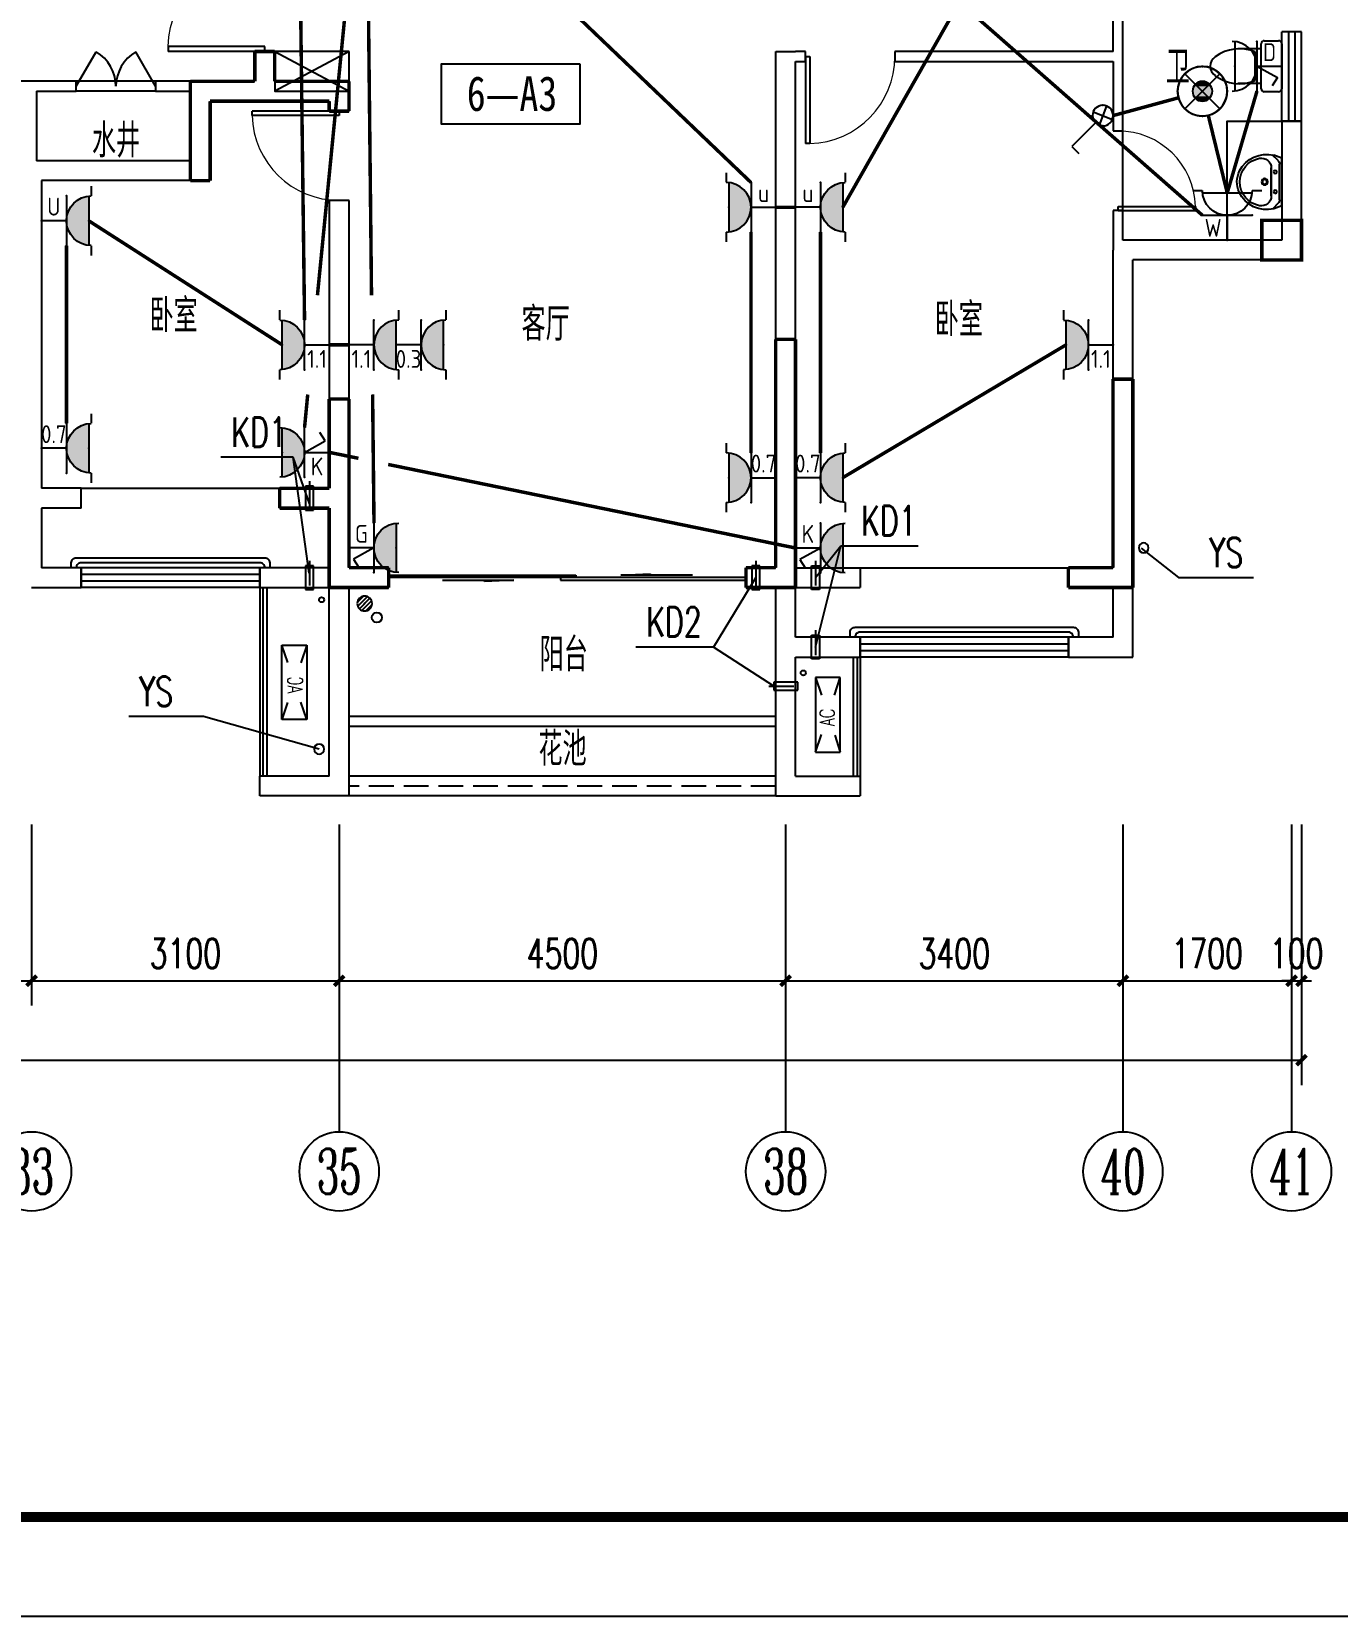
# Model space of a CAD drawing. Extents: x -993182 to -819982, y 169304 to 600104.
# Drawn here: x -939248 to -926088, y 298104 to 314068 of the extents above; entities that cross this region are included whole.
import ezdxf
from ezdxf.enums import TextEntityAlignment as Align

# ---------------------------------------------------------------- set-up
doc = ezdxf.new("R2010")
doc.units = 0
doc.header["$LTSCALE"] = 1000
doc.header["$MEASUREMENT"] = 0
doc.linetypes.add('DASH', pattern=[0.35, 0.25, -0.1])
for name, color, linetype in [('AXIS', 3, 'Continuous'), ('AXIS_TEXT', 7, 'Continuous'), ('DIM_LEAD', 3, 'Continuous'), ('EQUIP-插座', 3, 'Continuous'), ('EQUIP-照明', 3, 'Continuous'), ('kan', 146, 'Continuous'), ('KTIAO', 124, 'Continuous'), ('PUB_TEXT', 7, 'Continuous'), ('PUB_TITLE', 146, 'Continuous'), ('VPIPE-污水', 2, 'Continuous'), ('WALL', 4, 'Continuous'), ('WINDOW', 2, 'Continuous'), ('WIRE-插座', 5, 'Continuous'), ('WIRE-照明', 1, 'Continuous'), ('冷凝水管', 6, 'Continuous'), ('家具', 187, 'Continuous'), ('文字2', 7, 'Continuous'), ('栏杆', 169, 'Continuous'), ('空调、空调洞', 66, 'Continuous'), ('面层', 215, 'Continuous')]:
    doc.layers.add(name, color=color, linetype=linetype)
doc.layers.add('RENDERING', color=125, linetype='Continuous', lineweight=13)
doc.styles.add('-宋体', font='', dxfattribs={"width": 0.8})
doc.styles.add('_ROMANC', font='romanc__.ttf', dxfattribs={"width": 0.700005})
doc.styles.add('_TCH_AXIS', font='COMPLEX', dxfattribs={"bigfont": 'GBCBIG'})
doc.styles.add('_TCH_DIM', font='SIMPLEX', dxfattribs={"bigfont": 'GBCBIG'})
doc.styles.add('_TCH_DIM_T3', font='SIMPLEX', dxfattribs={"width": 0.705882, "bigfont": 'GBCBIG'})
doc.styles.add('_TCH_LABEL', font='COMPLEX', dxfattribs={"bigfont": 'GBCBIG'})
doc.styles.add('_TEL_ATTDEF', font='GBENOR', dxfattribs={"width": 0.8, "height": 3, "bigfont": 'GBCBIG'})
doc.styles.add('_TEL_DIM', font='ICED', dxfattribs={"width": 0.8, "height": 3.5, "bigfont": 'BZHZ'})
doc.styles.add('COMPLEX', font='COMPLEX')
doc.styles.add('DIM_FONT', font='simplex_.ttf', dxfattribs={"width": 0.7, "bigfont": 'GBCBIG'})
doc.styles.get("Standard").update_dxf_attribs({"font": 'gbenor.shx', "bigfont": 'gbcbig.shx'})
doc.styles.get('-宋体').set_extended_font_data('SimSun')
doc.dimstyles.new('_TCH_ARCH&&100', dxfattribs={"dimtxt": 297.5, "dimasz": 100, "dimexe": 250, "dimexo": 300, "dimgap": 126.25, "dimtad": 1, "dimdec": 0, "dimzin": 0, "dimdsep": 46, "dimtxsty": '_TCH_DIM_T3', "dimblk": 'ARCHTICK', "dimcen": 0.09, "dimclrt": 7, "dimazin": 2, "dimtfac": 1, "dimtdec": 0, "dimtix": 1, "dimtmove": 2, "dimatfit": 3, "dimfxl": 0, "dimtolj": 1, "dimtzin": 0, "dimarcsym": 0})

# ---------------------------------------------------------------- blocks, each defined once
blk = doc.blocks.new('90304092557924')
at = {"layer": 'KTIAO'}
for p, q in [((-375, 125), (-198, 66)), ((-375, 125), (-375, -125)), ((375, 125), (-375, 125)), ((375, 125), (198, 66)), ((375, -125), (375, 125)), ((-203, -68), (-375, -125)), ((-375, -125), (375, -125)), ((200, -67), (375, -125))]:
    blk.add_line(p, q, dxfattribs=at)
at = {"layer": 'KTIAO', "style": '_ROMANC', "width": 0.7}
blk.add_text('AC', height=148.6, dxfattribs=at).set_placement((-113, -66))
at = {"layer": 'KTIAO', "style": 'DIM_FONT', "oblique": 0, "width": 0.6, "flags": 9}
for tag in ['XSIZE', 'YSIZE']:
    blk.add_attdef(tag, (-375, -125), '', height=0.5, dxfattribs=at)
blk = doc.blocks.new('A$C6A1B0631')
at = {"layer": '家具'}
for p, q in [((0, 527), (0, 667)), ((30, 697), (470, 697)), ((500, 667), (500, 527)), ((470, 497), (30, 497)), ((80, 497), (80, 267)), ((420, 497), (420, 267)), ((390, 437), (110, 437))]:
    blk.add_line(p, q, dxfattribs=at)
for centre, radius, start, end in [((30, 667), 30, 90, 180), ((470, 667), 30, 0, 90), ((30, 527), 30, 180, 270), ((470, 527), 30, 270, 0), ((477, 284), 398, 157.4505, 216.6381), ((23, 284), 398, 323.3619, 22.5495), ((250, 108), 110, 213.4509, 326.5491)]:
    blk.add_arc(centre, radius, start, end, dxfattribs=at)
blk = doc.blocks.new('M_E6')
for p, q in [((-240, 0), (-270, -79)), ((240, 0), (-240, 0)), ((-237, 0), (239, 0)), ((240, 0), (270, -79)), ((-213, -36), (-271, -91)), ((-179, -23), (181, -23)), ((141, -105), (-141, -105)), ((-141, -105), (141, -105)), ((217, -37), (274, -95))]:
    blk.add_line(p, q)
for centre, radius in [((-99, -65), 16.3), ((2, -172), 31.6), ((2, -172), 23), ((101, -65), 16.3)]:
    blk.add_circle(centre, radius)
for centre, radius, start, end in [((28, -152), 307, 166.1751, 244.7296), ((-141, -205), 100, 90, 190.5602), ((-179, -73), 50, 90, 133.181), ((-28, -152), 307, 297.0639, 13.8249), ((141, -205), 100, 349.4398, 90), ((181, -73), 50, 44.5607, 90), ((0, -179), 243, 190.5602, 349.4398), ((0, -201), 250, 245.8071, 296.4628), ((28, -152), 307, 266.589, 266.5936)]:
    blk.add_arc(centre, radius, start, end)
at = {"width": 0.8, "flags": 9}
for tag in ['XSIZE', 'YSIZE']:
    blk.add_attdef(tag, (0, 0), '', height=0.5, dxfattribs=at)
blk = doc.blocks.new('TRHH')
at = {"color": 6}
for centre in [(-249202, -461390), (-233616, -461390), (-252617, -471151), (-230201, -471151), (-244307, -473179), (-238511, -473179)]:
    blk.add_circle(centre, 50, dxfattribs=at)
blk = doc.blocks.new('q4')
at = {"color": 3, "const_width": 35}
for points in [[(-489760, -496495), (-489760, -496195)], [(-489760, -496195), (-489560, -496195)], [(-489560, -496495), (-489560, -496195)], [(-490410, -496495), (-489760, -496495)], [(-490410, -497495), (-490410, -496495)], [(-489560, -496495), (-488810, -496495)], [(-488810, -496795), (-488810, -496495)], [(-490210, -496695), (-489560, -496695)], [(-490210, -497495), (-490210, -496695)], [(-489560, -496695), (-489010, -496695)], [(-489010, -496795), (-489010, -496695)], [(-488810, -496795), (-489010, -496795)], [(-490210, -497495), (-490410, -497495)], [(-484510, -501395), (-484510, -499095)], [(-484510, -499095), (-484310, -499095)], [(-484310, -501595), (-484310, -499095)], [(-481110, -501395), (-481110, -499495)], [(-481110, -499495), (-480910, -499495)], [(-480910, -501595), (-480910, -499495)], [(-489010, -500595), (-489010, -499695)], [(-489010, -499695), (-488810, -499695)], [(-488810, -500595), (-488810, -499695)], [(-489510, -500595), (-489010, -500595)], [(-489510, -500795), (-489510, -500595)], [(-488810, -501395), (-488810, -500595)], [(-489510, -500795), (-489010, -500795)], [(-489010, -501595), (-489010, -500795)], [(-488810, -501395), (-488410, -501395)], [(-488410, -501395), (-488410, -501595)], [(-484810, -501395), (-484510, -501395)], [(-484810, -501595), (-484810, -501395)], [(-481560, -501395), (-481110, -501395)], [(-481560, -501595), (-481560, -501395)], [(-489010, -501595), (-488410, -501595)], [(-484810, -501595), (-484310, -501595)], [(-481560, -501595), (-480910, -501595)]]:
    blk.add_lwpolyline(points, dxfattribs=at)
blk.add_lwpolyline([(-479610, -497895), (-479610, -498295), (-479210, -498295), (-479210, -497895)], close=True, dxfattribs=at)
blk = doc.blocks.new('A$C06D6341B')
at = {"layer": '空调、空调洞', "linetype": 'DASH'}
for p, q in [((40, 0), (40, 340)), ((80, 290), (0, 290)), ((0, 290), (0, 50)), ((80, 50), (80, 290)), ((0, 50), (80, 50))]:
    blk.add_line(p, q, dxfattribs=at)
blk = doc.blocks.new('$lvtry$00000171')
for p, q in [((-74, 11), (-11, 74)), ((-70, -27), (27, 70)), ((-53, -53), (53, 53)), ((-27, -70), (70, 27)), ((11, -74), (74, -11))]:
    blk.add_line(p, q)
blk.add_circle((0, 0), 75)
blk.add_point((0, 0))
blk = doc.blocks.new('kt')
at = {"layer": 'DIM_LEAD'}
for p, q in [((-399907, -797092), (-400635, -797092)), ((-399746, -798259), (-399907, -797092)), ((-399746, -798259), (-399907, -797092)), ((-399746, -798259), (-399907, -797092)), ((-399746, -798259), (-399907, -797092)), ((-399746, -798259), (-399907, -797092)), ((-399744, -797559), (-399907, -797092)), ((-394644, -799004), (-394388, -797985)), ((-394644, -799004), (-394388, -797985)), ((-394644, -799004), (-394388, -797985)), ((-394644, -799004), (-394388, -797985)), ((-394644, -799004), (-394388, -797985)), ((-394642, -798304), (-394388, -797985)), ((-394388, -797985), (-393607, -797985)), ((-395244, -798304), (-395672, -799004)), ((-395244, -798304), (-395672, -799004)), ((-395244, -798304), (-395672, -799004)), ((-395244, -798304), (-395672, -799004)), ((-395244, -798304), (-395672, -799004)), ((-395672, -799004), (-396453, -799004)), ((-395062, -799397), (-395672, -799004))]:
    blk.add_line(p, q, dxfattribs=at)
at = {"layer": 'VPIPE-污水'}
blk.add_circle((-399064, -798706, -76424), 50, dxfattribs=at)
at = {"layer": '冷凝水管'}
for centre in [(-399621, -798527, -76424), (-394766, -799264, -76424)]:
    blk.add_circle(centre, 25, dxfattribs=at)
at = {"layer": '家具', "yscale": -1, "rotation": 90.00000000000001}
blk.add_blockref('$lvtry$00000171', (-399187, -798565, -76424), dxfattribs=at)
at = {"layer": '空调、空调洞'}
for p, rotation in [((-399704, -797334, -76424), 180), ((-399704, -798134, -76424), 180), ((-395204, -798134, -76424), 180), ((-395112, -799357, -76424), 270)]:
    blk.add_blockref('A$C06D6341B', p, dxfattribs=dict(at, rotation=rotation))
at = {"layer": '空调、空调洞', "xscale": -1, "rotation": 180}
for p in [(-394682, -798134, -76424), (-394684, -798834, -76424)]:
    blk.add_blockref('A$C06D6341B', p, dxfattribs=at)
at = {"layer": 'DIM_LEAD', "color": 7, "style": '_TCH_DIM', "width": 0.705882}
for s, p in [('KD1', (-400530, -796987)), ('KD1', (-394182, -797880)), ('KD2', (-396348, -798899))]:
    blk.add_text(s, height=297.5, dxfattribs=at).set_placement(p)
blk = doc.blocks.new('trh')
at = {"layer": 'DIM_LEAD'}
for p, q in [((-200125, -471153), (-199748, -471451)), ((-199748, -471451), (-198994, -471451)), ((-209575, -472851), (-210330, -472851)), ((-208411, -473179), (-209575, -472851))]:
    blk.add_line(p, q, dxfattribs=at)
at = {"layer": 'DIM_LEAD', "color": 7, "style": '_TCH_DIM', "width": 0.705882}
for p in [(-199439, -471346), (-210225, -472746)]:
    blk.add_text('YS', height=297.5, dxfattribs=at).set_placement(p)
blk = doc.blocks.new('$DorLib2D$00000131')
at = {"color": 0, "linetype": 'Continuous'}
for p, q in [((0.15, 0.125), (0.2319, 0.1973)), ((0.2319, 0.1973), (0.2319, 0.125)), ((-0.5, 0.125), (-0.5, 0)), ((0.0192, 0.125), (-0.5, 0.125)), ((0.0192, 0), (0.0192, 0.125)), ((0.35, 0.125), (0.15, 0.125)), ((-0.5, 0), (0.0192, 0)), ((-0.024, 0), (0.5, 0)), ((-0.024, -0.125), (-0.024, 0)), ((0.5, 0), (0.5, -0.125)), ((-0.35, -0.125), (-0.15, -0.125)), ((-0.2319, -0.1973), (-0.2319, -0.125)), ((-0.15, -0.125), (-0.2319, -0.1973)), ((0.5, -0.125), (-0.024, -0.125))]:
    blk.add_line(p, q, dxfattribs=at)
blk = doc.blocks.new('$DorLib2D$00000001')
for p, q in [((0.45, 0.975), (0.5, 0.975)), ((0.45, 0), (0.45, 0.975)), ((0.5, 0), (0.5, 0.975)), ((0.5, 0), (0.45, 0))]:
    blk.add_line(p, q)
at = {"lineweight": 13}
blk.add_arc((0.475, 0), 0.975, 91.4693, 180, dxfattribs=at)
blk = doc.blocks.new('$WINLIB2D$00000001')
at = {"color": 0}
for points in [[(-0.5, 0.5), (-0.5, -0.5)], [(-0.5, 0.5), (0.5, 0.5)], [(0.5, -0.5), (0.5, 0.5)], [(0.5, 0.1667), (-0.5, 0.1667)], [(0.5, -0.1667), (-0.5, -0.1667)], [(-0.5, -0.5), (0.5, -0.5)]]:
    blk.add_lwpolyline(points, dxfattribs=at)
blk = doc.blocks.new('$DorLib2D$00000231')
at = {"color": 0}
for p, q in [((-0.5, 0), (-0.25, 0.433)), ((0.5, 0), (0.25, 0.433))]:
    blk.add_line(p, q, dxfattribs=at)
for centre, start, end in [((-0.5, 0), 0, 60), ((0.5, 0), 120, 180)]:
    blk.add_arc(centre, 0.5, start, end, dxfattribs=at)
blk = doc.blocks.new('_AXISO')
blk.add_circle((0, 0), 0.5)
at = {"layer": 'AXIS_TEXT', "style": 'COMPLEX', "width": 1.041667}
blk.add_attdef('A', text='', height=0.56, dxfattribs=at).set_placement((-0.25, -0.28), (0.25, -0.28), align=Align.FIT)
blk = doc.blocks.new('_ArchTick')
at = {"color": 0, "linetype": 'ByBlock', "const_width": 0.4}
blk.add_lwpolyline([(-0.5, -0.5), (0.5, 0.5)], dxfattribs=at)
blk = doc.blocks.new('*D886')
at = {"layer": 'AXIS', "color": 0, "lineweight": -2}
for p, q in [((-343309, -438237), (-343309, -440863)), ((-287609, -438237), (-287609, -440863)), ((-343309, -440613), (-287609, -440613))]:
    blk.add_line(p, q, dxfattribs=at)
at = {"layer": 'Defpoints', "color": 0}
for p in [(-343309, -437937), (-287609, -437937), (-287609, -440613)]:
    blk.add_point(p, dxfattribs=at)
at = {"layer": 'AXIS', "color": 0, "lineweight": -2, "xscale": 100, "yscale": 100, "zscale": 100, "rotation": 180}
blk.add_blockref('_ArchTick', (-343309, -440613), dxfattribs=at)
at = {"layer": 'AXIS', "color": 0, "lineweight": -2, "xscale": 100, "yscale": 100, "zscale": 100}
blk.add_blockref('_ArchTick', (-287609, -440613), dxfattribs=at)
at = {"layer": 'AXIS', "color": 7, "insert": (-315459, -440338), "char_height": 297.5, "attachment_point": 5, "style": '_TCH_DIM_T3'}
blk.add_mtext('\\A1;55700', dxfattribs=at)
blk = doc.blocks.new('*D900')
at = {"layer": 'AXIS', "color": 0, "lineweight": -2}
for p, q in [((-303509, -438237), (-303509, -440063)), ((-300409, -438237), (-300409, -440063)), ((-303509, -439813), (-300409, -439813))]:
    blk.add_line(p, q, dxfattribs=at)
at = {"layer": 'Defpoints', "color": 0}
for p in [(-303509, -437937), (-300409, -437937), (-300409, -439813)]:
    blk.add_point(p, dxfattribs=at)
at = {"layer": 'AXIS', "color": 0, "lineweight": -2, "xscale": 100, "yscale": 100, "zscale": 100, "rotation": 180}
blk.add_blockref('_ArchTick', (-303509, -439813), dxfattribs=at)
at = {"layer": 'AXIS', "color": 0, "lineweight": -2, "xscale": 100, "yscale": 100, "zscale": 100}
blk.add_blockref('_ArchTick', (-300409, -439813), dxfattribs=at)
at = {"layer": 'AXIS', "color": 7, "insert": (-301959, -439538), "char_height": 297.5, "attachment_point": 5, "style": '_TCH_DIM_T3'}
blk.add_mtext('\\A1;3100', dxfattribs=at)
blk = doc.blocks.new('*D901')
at = {"layer": 'AXIS', "color": 0, "lineweight": -2}
for p, q in [((-300409, -438237), (-300409, -440063)), ((-297309, -438237), (-297309, -440063)), ((-300409, -439813), (-297309, -439813))]:
    blk.add_line(p, q, dxfattribs=at)
at = {"layer": 'Defpoints', "color": 0}
for p in [(-300409, -437937), (-297309, -437937), (-297309, -439813)]:
    blk.add_point(p, dxfattribs=at)
at = {"layer": 'AXIS', "color": 0, "lineweight": -2, "xscale": 100, "yscale": 100, "zscale": 100, "rotation": 180}
blk.add_blockref('_ArchTick', (-300409, -439813), dxfattribs=at)
at = {"layer": 'AXIS', "color": 0, "lineweight": -2, "xscale": 100, "yscale": 100, "zscale": 100}
blk.add_blockref('_ArchTick', (-297309, -439813), dxfattribs=at)
at = {"layer": 'AXIS', "color": 7, "insert": (-298859, -439538), "char_height": 297.5, "attachment_point": 5, "style": '_TCH_DIM_T3'}
blk.add_mtext('\\A1;3100', dxfattribs=at)
blk = doc.blocks.new('*D902')
at = {"layer": 'AXIS', "color": 0, "lineweight": -2}
for p, q in [((-297309, -438237), (-297309, -440063)), ((-292809, -438237), (-292809, -440063)), ((-297309, -439813), (-292809, -439813))]:
    blk.add_line(p, q, dxfattribs=at)
at = {"layer": 'Defpoints', "color": 0}
for p in [(-297309, -437937), (-292809, -437937), (-292809, -439813)]:
    blk.add_point(p, dxfattribs=at)
at = {"layer": 'AXIS', "color": 0, "lineweight": -2, "xscale": 100, "yscale": 100, "zscale": 100, "rotation": 180}
blk.add_blockref('_ArchTick', (-297309, -439813), dxfattribs=at)
at = {"layer": 'AXIS', "color": 0, "lineweight": -2, "xscale": 100, "yscale": 100, "zscale": 100}
blk.add_blockref('_ArchTick', (-292809, -439813), dxfattribs=at)
at = {"layer": 'AXIS', "color": 7, "insert": (-295059, -439538), "char_height": 297.5, "attachment_point": 5, "style": '_TCH_DIM_T3'}
blk.add_mtext('\\A1;4500', dxfattribs=at)
blk = doc.blocks.new('*D903')
at = {"layer": 'AXIS', "color": 0, "lineweight": -2}
for p, q in [((-292809, -438237), (-292809, -440063)), ((-289409, -438237), (-289409, -440063)), ((-292809, -439813), (-289409, -439813))]:
    blk.add_line(p, q, dxfattribs=at)
at = {"layer": 'Defpoints', "color": 0}
for p in [(-292809, -437937), (-289409, -437937), (-289409, -439813)]:
    blk.add_point(p, dxfattribs=at)
at = {"layer": 'AXIS', "color": 0, "lineweight": -2, "xscale": 100, "yscale": 100, "zscale": 100, "rotation": 180}
blk.add_blockref('_ArchTick', (-292809, -439813), dxfattribs=at)
at = {"layer": 'AXIS', "color": 0, "lineweight": -2, "xscale": 100, "yscale": 100, "zscale": 100}
blk.add_blockref('_ArchTick', (-289409, -439813), dxfattribs=at)
at = {"layer": 'AXIS', "color": 7, "insert": (-291109, -439538), "char_height": 297.5, "attachment_point": 5, "style": '_TCH_DIM_T3'}
blk.add_mtext('\\A1;3400', dxfattribs=at)
blk = doc.blocks.new('*D904')
at = {"layer": 'AXIS', "color": 0, "lineweight": -2}
for p, q in [((-289409, -438237), (-289409, -440063)), ((-287709, -438237), (-287709, -440063)), ((-289409, -439813), (-287709, -439813))]:
    blk.add_line(p, q, dxfattribs=at)
at = {"layer": 'Defpoints', "color": 0}
for p in [(-289409, -437937), (-287709, -437937), (-287709, -439813)]:
    blk.add_point(p, dxfattribs=at)
at = {"layer": 'AXIS', "color": 0, "lineweight": -2, "xscale": 100, "yscale": 100, "zscale": 100, "rotation": 180}
blk.add_blockref('_ArchTick', (-289409, -439813), dxfattribs=at)
at = {"layer": 'AXIS', "color": 0, "lineweight": -2, "xscale": 100, "yscale": 100, "zscale": 100}
blk.add_blockref('_ArchTick', (-287709, -439813), dxfattribs=at)
at = {"layer": 'AXIS', "color": 7, "insert": (-288559, -439538), "char_height": 297.5, "attachment_point": 5, "style": '_TCH_DIM_T3'}
blk.add_mtext('\\A1;1700', dxfattribs=at)
blk = doc.blocks.new('*D905')
at = {"layer": 'AXIS', "color": 0, "lineweight": -2}
for p, q in [((-287709, -438237), (-287709, -440063)), ((-287609, -438237), (-287609, -440063)), ((-287709, -439813), (-287809, -439813)), ((-287709, -439813), (-287609, -439813)), ((-287609, -439813), (-287509, -439813))]:
    blk.add_line(p, q, dxfattribs=at)
at = {"layer": 'Defpoints', "color": 0}
for p in [(-287709, -437937), (-287609, -437937), (-287609, -439813)]:
    blk.add_point(p, dxfattribs=at)
at = {"layer": 'AXIS', "color": 0, "lineweight": -2, "xscale": 100, "yscale": 100, "zscale": 100}
blk.add_blockref('_ArchTick', (-287709, -439813), dxfattribs=at)
at = {"layer": 'AXIS', "color": 0, "lineweight": -2, "xscale": 100, "yscale": 100, "zscale": 100, "rotation": 180}
blk.add_blockref('_ArchTick', (-287609, -439813), dxfattribs=at)
at = {"layer": 'AXIS', "color": 7, "insert": (-287659, -439538), "char_height": 297.5, "attachment_point": 5, "style": '_TCH_DIM_T3'}
blk.add_mtext('\\A1;100', dxfattribs=at)
blk = doc.blocks.new('$equip$00002828')
for p, q in [((0.354, 0.354), (-0.354, -0.354)), ((-0.354, 0.354), (0.354, -0.354))]:
    blk.add_line(p, q)
at = {"const_width": 0.04}
blk.add_lwpolyline([(0.5, 0, -1), (-0.5, 0, -1), (0.5, 0, 1)], format="xyb", dxfattribs=at)
for radius in [0.5, 0.2]:
    blk.add_circle((0, 0), radius)
for p in [(0, 0.5), (-0.5, 0), (0.5, 0), (0, -0.5)]:
    blk.add_point(p)
for points in [[(-0.173, 0.1), (0.173, 0.1), (-0.2, 0), (0.2, 0)], [(-0.173, -0.1), (0.173, -0.1), (-0.2, 0), (0.2, 0)], [(-0.1, 0.173), (0.1, 0.173), (-0.173, 0.1), (0.173, 0.1)], [(0, 0.2), (0, 0.2), (-0.1, 0.173), (0.1, 0.173)], [(-0.1, -0.173), (0.1, -0.173), (-0.173, -0.1), (0.173, -0.1)], [(0, -0.2), (0, -0.2), (-0.1, -0.173), (0.1, -0.173)]]:
    blk.add_solid(points)
at = {"color": 7, "style": '_TEL_DIM', "flags": 1}
for tag in ['A', 'REMARK']:
    blk.add_attdef(tag, text='', height=0.00002, dxfattribs=at).set_placement((0, 0), align=Align.MIDDLE_CENTER)
blk = doc.blocks.new('$equip$00003183')
for p, q in [((0.147, 0.356), (0.625, 0.833)), ((0.625, 0.833), (0.766, 0.692)), ((-0.076, 0.402), (0.076, 0.014)), ((-0.194, 0.132), (0.194, 0.285))]:
    blk.add_line(p, q)
blk.add_circle((0, 0.208), 0.208)
for p in [(0, 0.417), (-0.208, 0.208), (0, 0), (0.208, 0.208)]:
    blk.add_point(p)
at = {"flags": 9}
blk.add_attdef('A', (0, 0), '', height=0.00002, dxfattribs=at)
blk = doc.blocks.new('$equip$00003134')
h = blk.add_hatch(color=256)
h.dxf.hatch_style = 1
h.paths.add_polyline_path([(-0.498, 0.95, 0.904534), (0.497, 0.95)])
for p, q in [((0.497, 0.95), (-0.498, 0.95)), ((0.5, 0.5), (-0.5, 0.5)), ((0, 0.5), (0, 0))]:
    blk.add_line(p, q)
at = {"const_width": 0.04}
for points in [[(-0.5, 1), (-0.7, 1)], [(0.5, 1), (0.7, 1)]]:
    blk.add_lwpolyline(points, dxfattribs=at)
blk.add_arc((0, 1), 0.5, 180, 0)
for p in [(0, 0.95), (-0.5, 0.5), (0.5, 0.5), (0, 0)]:
    blk.add_point(p)
at = {"color": 7, "style": '_TCH_LABEL'}
blk.add_attdef('$TEXT$', text='', height=0.36, dxfattribs=at).set_placement((0.284, 0.247), align=Align.MIDDLE_CENTER)
at = {"color": 7, "style": '_TCH_LABEL', "flags": 1}
blk.add_attdef('A', text='', height=0.000025, dxfattribs=at).set_placement((0, 0), align=Align.MIDDLE_CENTER)
blk = doc.blocks.new('$equip$00003156')
h = blk.add_hatch(color=256)
h.dxf.hatch_style = 1
h.paths.add_polyline_path([(-0.498, 0.95, 0.904534), (0.497, 0.95)])
for p, q in [((0.497, 0.95), (-0.498, 0.95)), ((0.5, 0.5), (-0.5, 0.5)), ((0, 0.5), (-0.23, 0.084)), ((0, 0.5), (0, 0)), ((-0.23, 0.084), (-0.397, 0.193))]:
    blk.add_line(p, q)
blk.add_arc((0, 1), 0.5, 180, 0)
for p in [(0, 0.95), (-0.5, 0.5), (0.5, 0.5), (0, 0)]:
    blk.add_point(p)
at = {"color": 7, "style": '_TCH_LABEL'}
blk.add_attdef('$TEXT$', text='', height=0.36, dxfattribs=at).set_placement((0.284, 0.247), align=Align.MIDDLE_CENTER)
at = {"color": 7, "style": '_TCH_LABEL', "flags": 1}
blk.add_attdef('A', text='', height=0.000025, dxfattribs=at).set_placement((0, 0), align=Align.MIDDLE_CENTER)
blk = doc.blocks.new('$equip$00003162')
for p, q in [((0.497, 0.95), (-0.498, 0.95)), ((0.5, 0.5), (-0.5, 0.5)), ((0, 0.5), (0, 0))]:
    blk.add_line(p, q)
at = {"const_width": 0.04}
for points in [[(-0.5, 1), (-0.7, 1)], [(0.5, 1), (0.7, 1)]]:
    blk.add_lwpolyline(points, dxfattribs=at)
blk.add_arc((0, 1), 0.5, 180, 0)
for p in [(0, 0.95), (-0.5, 0.5), (0.5, 0.5), (0, 0)]:
    blk.add_point(p)
at = {"color": 7, "style": '_TCH_LABEL'}
blk.add_attdef('$TEXT$', text='', height=0.36, dxfattribs=at).set_placement((0.284, 0.247), align=Align.MIDDLE_CENTER)
at = {"color": 7, "style": '_TCH_LABEL', "flags": 1}
blk.add_attdef('A', text='', height=0.000025, dxfattribs=at).set_placement((0, 0), align=Align.MIDDLE_CENTER)
blk = doc.blocks.new('$equip$00003155')
for p, q in [((0.497, 0.95), (-0.498, 0.95)), ((0.5, 0.5), (-0.5, 0.5)), ((0, 0.5), (-0.23, 0.084)), ((0, 0.5), (0, 0)), ((-0.23, 0.084), (-0.397, 0.193))]:
    blk.add_line(p, q)
blk.add_arc((0, 1), 0.5, 180, 0)
for p in [(0, 0.95), (-0.5, 0.5), (0.5, 0.5), (0, 0)]:
    blk.add_point(p)
at = {"color": 7, "style": '_TCH_LABEL'}
blk.add_attdef('$TEXT$', text='', height=0.36, dxfattribs=at).set_placement((0.284, 0.247), align=Align.MIDDLE_CENTER)
at = {"color": 7, "style": '_TCH_LABEL', "flags": 1}
blk.add_attdef('A', text='', height=0.000025, dxfattribs=at).set_placement((0, 0), align=Align.MIDDLE_CENTER)
blk = doc.blocks.new('5#、7#楼参照')
at = {"layer": 'AXIS'}
for p, q in [((-297308.8, -439891.3), (-297308.8, -441333.5)), ((-292808.8, -439891.3), (-292808.8, -441333.5)), ((-289408.8, -439891.3), (-289408.8, -441333.5)), ((-287708.8, -439891.3), (-287708.8, -441333.5))]:
    blk.add_line(p, q, dxfattribs=at)
at = {"layer": 'kan'}
for p, q in [((-298108.8, -435850.9), (-298108.8, -437750.9)), ((-292058.8, -436550.9), (-292058.8, -437750.9))]:
    blk.add_line(p, q, dxfattribs=at)
at = {"layer": 'kan', "color": 124, "elevation": 0}
for points in [[(-292908.8, -437150.9), (-297208.8, -437150.9), (-297208.8, -437150.9)], [(-292908.8, -437250.9), (-297208.8, -437250.9)]]:
    blk.add_lwpolyline(points, dxfattribs=at)
at = {"layer": 'kan'}
for points in [[(-292908.8, -437750.9), (-297208.8, -437750.9)], [(-292908.8, -437950.9), (-297208.8, -437950.9)]]:
    blk.add_lwpolyline(points, dxfattribs=at)
at = {"layer": 'kan', "linetype": 'DASH'}
blk.add_lwpolyline([(-292908.8, -437850.9), (-297208.8, -437850.9)], dxfattribs=at)
at = {"layer": 'PUB_TITLE'}
blk.add_lwpolyline([(-354342.7, -446215.5), (-270242.7, -446215.5), (-270242.7, -386815.5), (-354342.7, -386815.5)], close=True, dxfattribs=at)
at = {"layer": 'PUB_TITLE', "const_width": 100}
blk.add_lwpolyline([(-351842.7, -445215.5), (-271242.7, -445215.5), (-271242.7, -387815.5), (-351842.7, -387815.5)], close=True, dxfattribs=at)
at = {"layer": 'WALL'}
for p, q in [((-289508.8, -430450.9), (-289508.8, -429350.9)), ((-289408.8, -430550.9), (-289408.8, -429350.9)), ((-297958.8, -430450.9), (-298158.8, -430450.9)), ((-298158.8, -430450.9), (-298158.8, -430750.9)), ((-297958.8, -430750.9), (-297958.8, -430450.9)), ((-292908.8, -430550.9), (-292908.8, -430450.9)), ((-292908.8, -430450.9), (-292708.8, -430450.9)), ((-292908.8, -435650.9), (-292908.8, -430550.9)), ((-292708.8, -430450.9), (-292708.8, -430450.9)), ((-292608.8, -430450.9), (-292708.8, -430450.9)), ((-292708.8, -435650.9), (-292708.8, -430550.9)), ((-292708.8, -430550.9), (-292608.8, -430550.9)), ((-292608.8, -430550.9), (-292608.8, -430450.9)), ((-289508.8, -430450.9), (-291708.8, -430450.9)), ((-291708.8, -430450.9), (-291708.8, -430550.9)), ((-291708.8, -430550.9), (-289508.8, -430550.9)), ((-289508.8, -430550.9), (-289508.8, -431250.9)), ((-289408.8, -431250.9), (-289408.8, -430550.9)), ((-300408.8, -430750.9), (-300858.8, -430750.9)), ((-299958.8, -430750.9), (-300408.8, -430750.9)), ((-300358.8, -430850.9), (-300358.8, -431550.9)), ((-300358.8, -430850.9), (-299958.8, -430850.9)), ((-299958.8, -430850.9), (-299958.8, -430750.9)), ((-298808.8, -430750.9), (-299158.8, -430750.9)), ((-299158.8, -430750.9), (-299158.8, -430850.9)), ((-299158.8, -430850.9), (-298808.8, -430850.9)), ((-298708.8, -430750.9), (-298808.8, -430750.9)), ((-298808.8, -430950.9), (-298808.8, -430850.9)), ((-298158.8, -430750.9), (-298708.8, -430750.9)), ((-297208.8, -430750.9), (-297958.8, -430750.9)), ((-297208.8, -431050.9), (-297208.8, -430750.9)), ((-298808.8, -430950.9), (-298808.8, -431550.9)), ((-298808.8, -430950.9), (-298808.8, -430950.9)), ((-298608.8, -430950.9), (-298608.8, -431750.9)), ((-298058.8, -430950.9), (-298608.8, -430950.9)), ((-297408.8, -430950.9), (-298058.8, -430950.9)), ((-297408.8, -430950.9), (-297408.8, -431050.9)), ((-297408.8, -431050.9), (-297208.8, -431050.9)), ((-287608.8, -431150.9), (-287808.8, -431150.9)), ((-287808.8, -431150.9), (-287808.8, -432350.9)), ((-287608.8, -432550.9), (-287608.8, -431150.9)), ((-289508.8, -431250.9), (-289408.8, -431250.9)), ((-298808.8, -431550.9), (-300358.8, -431550.9)), ((-298608.8, -431750.9), (-300308.8, -431750.9)), ((-300308.8, -431750.9), (-300308.8, -434850.9)), ((-297208.8, -431950.9), (-297408.8, -431950.9)), ((-297408.8, -431950.9), (-297408.8, -434850.9)), ((-297208.8, -434950.9), (-297208.8, -431950.9)), ((-289408.8, -432050.9), (-289508.8, -432050.9)), ((-289508.8, -432050.9), (-289508.8, -432450.9)), ((-289408.8, -432350.9), (-289408.8, -432050.9)), ((-289508.8, -435650.9), (-289508.8, -432450.9)), ((-287808.8, -432350.9), (-289408.8, -432350.9)), ((-287608.8, -432550.9), (-289308.8, -432550.9)), ((-289308.8, -435750.9), (-289308.8, -432550.9)), ((-299908.8, -434850.9), (-300308.8, -434850.9)), ((-299908.8, -435050.9), (-299908.8, -434850.9)), ((-297408.8, -434850.9), (-297908.8, -434850.9)), ((-297908.8, -435050.9), (-297908.8, -434850.9)), ((-297208.8, -435650.9), (-297208.8, -434950.9)), ((-299908.8, -435050.9), (-300308.8, -435050.9)), ((-300308.8, -435050.9), (-300308.8, -435650.9)), ((-297408.8, -435050.9), (-297908.8, -435050.9)), ((-297408.8, -435650.9), (-297408.8, -435050.9)), ((-299908.8, -435650.9), (-300308.8, -435650.9)), ((-299908.8, -435850.9), (-299908.8, -435650.9)), ((-297408.8, -435650.9), (-298108.8, -435650.9)), ((-298108.8, -435650.9), (-298108.8, -435850.9)), ((-296808.8, -435650.9), (-297208.8, -435650.9)), ((-296808.8, -435850.9), (-296808.8, -435650.9)), ((-292908.8, -435650.9), (-293208.8, -435650.9)), ((-293208.8, -435650.9), (-293208.8, -435850.9)), ((-292708.8, -435650.9), (-292058.8, -435650.9)), ((-292058.8, -435650.9), (-292058.8, -435850.9)), ((-289508.8, -435650.9), (-289958.8, -435650.9)), ((-289958.8, -435850.9), (-289958.8, -435650.9)), ((-289308.8, -436550.9), (-289308.8, -435750.9)), ((-300408.8, -435850.9), (-299908.8, -435850.9)), ((-298108.8, -435850.9), (-297408.8, -435850.9)), ((-297408.8, -437750.9), (-297408.8, -435850.9)), ((-297208.8, -435850.9), (-296808.8, -435850.9)), ((-297208.8, -437950.9), (-297208.8, -435850.9)), ((-293208.8, -435850.9), (-292908.8, -435850.9)), ((-292908.8, -436450.9), (-292908.8, -435850.9)), ((-292708.8, -436350.9), (-292708.8, -435850.9)), ((-292708.8, -435850.9), (-292058.8, -435850.9)), ((-289508.8, -435850.9), (-289958.8, -435850.9)), ((-289508.8, -436350.9), (-289508.8, -435850.9)), ((-292908.8, -437950.9), (-292908.8, -436450.9)), ((-292058.8, -436350.9), (-292708.8, -436350.9)), ((-292058.8, -436550.9), (-292058.8, -436350.9)), ((-289508.8, -436350.9), (-289958.8, -436350.9)), ((-289958.8, -436350.9), (-289958.8, -436550.9)), ((-292708.8, -436550.9), (-292058.8, -436550.9)), ((-292708.8, -437750.9), (-292708.8, -436550.9)), ((-289958.8, -436550.9), (-289308.8, -436550.9)), ((-297408.8, -437750.9), (-298108.8, -437750.9)), ((-298108.8, -437950.9), (-298108.8, -437750.9)), ((-292708.8, -437750.9), (-292058.8, -437750.9)), ((-292058.8, -437750.9), (-292058.8, -437950.9)), ((-297208.8, -437950.9), (-298108.8, -437950.9)), ((-292908.8, -437950.9), (-292058.8, -437950.9))]:
    blk.add_line(p, q, dxfattribs=at)
at = {"layer": 'WINDOW'}
for p, q in [((-299158.8, -430750.9, 0), (-299958.8, -430750.9, 0)), ((-299158.8, -430850.9, 0), (-299958.8, -430850.9, 0)), ((-289408.8, -432050.9, 0), (-289408.8, -431250.9, 0)), ((-299908.8, -434850.9), (-297908.8, -434850.9)), ((-292058.8, -435650.9), (-289958.8, -435650.9))]:
    blk.add_line(p, q, dxfattribs=at)
at = {"layer": '家具'}
blk.add_lwpolyline([(-297208.8, -430450.9), (-297958.8, -430450.9), (-297958.8, -430850.9), (-297208.8, -430850.9)], close=True, dxfattribs=at)
for points in [[(-297958.8, -430450.9), (-297208.8, -430850.9)], [(-297208.8, -430450.9), (-297958.8, -430850.9)], [(-287808.8, -432350.9), (-288358.8, -432350.9), (-288358.8, -431450.9), (-288358.8, -431150.9), (-287808.8, -431150.9)]]:
    blk.add_lwpolyline(points, dxfattribs=at)
at = {"layer": '栏杆'}
for p, q in [((-298078.8, -435850.9), (-298078.8, -437750.9)), ((-298038.8, -435850.9), (-298038.8, -437750.9)), ((-292128.8, -436550.9), (-292128.8, -437750.9)), ((-292088.8, -436550.9), (-292088.8, -437750.9))]:
    blk.add_line(p, q, dxfattribs=at)
for points in [[(-300008.8, -435650.9), (-300008.8, -435600.9, -0.4142136), (-299958.8, -435550.9), (-298058.8, -435550.9, -0.4142136), (-298008.8, -435600.9), (-298008.8, -435650.9)], [(-298058.8, -435650.9), (-298058.8, -435650.9, 0.4142136), (-298108.8, -435600.9), (-299908.8, -435600.9, 0.4142136), (-299958.8, -435650.9), (-299958.8, -435650.9)], [(-292158.8, -436350.9), (-292158.8, -436300.9, -0.4142136), (-292108.8, -436250.9), (-289908.8, -436250.9, -0.4142136), (-289858.8, -436300.9), (-289858.8, -436350.9)], [(-289908.8, -436350.9), (-289908.8, -436350.9, 0.4142136), (-289958.8, -436300.9), (-292058.8, -436300.9, 0.4142136), (-292108.8, -436350.9), (-292108.8, -436350.9)]]:
    blk.add_lwpolyline(points, format="xyb", dxfattribs=at)
at = {"color": 6, "xscale": -1}
blk.add_blockref('TRHH', (-541817.6, 35700), dxfattribs=at)
at = {"layer": 'AXIS'}
ref = blk.add_blockref('_AXISO', (-300408.8, -441733.5), dxfattribs=dict(at, xscale=800, yscale=800, zscale=800))
ref.add_attrib('A', '33', dxfattribs={"layer": 'AXIS_TEXT', "height": 452.55, "style": '_TCH_AXIS', "width": 0.636364}).set_placement((-300635.1, -441959.8), (-300182.5, -441959.8), align=Align.FIT)
ref = blk.add_blockref('_AXISO', (-297308.8, -441733.5), dxfattribs=dict(at, xscale=800, yscale=800, zscale=800))
ref.add_attrib('A', '35', dxfattribs={"layer": 'AXIS_TEXT', "height": 452.55, "style": '_TCH_AXIS', "width": 0.636364}).set_placement((-297535.1, -441959.8), (-297082.5, -441959.8), align=Align.FIT)
ref = blk.add_blockref('_AXISO', (-292808.8, -441733.5), dxfattribs=dict(at, xscale=800, yscale=800, zscale=800))
ref.add_attrib('A', '38', dxfattribs={"layer": 'AXIS_TEXT', "height": 452.55, "style": '_TCH_AXIS', "width": 0.636364}).set_placement((-293035.1, -441959.8), (-292582.5, -441959.8), align=Align.FIT)
ref = blk.add_blockref('_AXISO', (-289408.8, -441733.5), dxfattribs=dict(at, xscale=800, yscale=800, zscale=800))
ref.add_attrib('A', '40', dxfattribs={"layer": 'AXIS_TEXT', "height": 452.55, "style": '_TCH_AXIS', "width": 0.6}).set_placement((-289635.1, -441959.8), (-289182.5, -441959.8), align=Align.FIT)
ref = blk.add_blockref('_AXISO', (-287708.8, -441733.5), dxfattribs=dict(at, xscale=800, yscale=800, zscale=800))
ref.add_attrib('A', '41', dxfattribs={"layer": 'AXIS_TEXT', "height": 452.55, "style": '_TCH_AXIS', "width": 0.7}).set_placement((-287935.1, -441959.8), (-287482.5, -441959.8), align=Align.FIT)
at = {"layer": 'RENDERING', "xscale": -1, "rotation": 270}
blk.add_blockref('90304092557924', (-297761, -436806.4), dxfattribs=at)
at = {"layer": 'RENDERING', "rotation": 90.00000000000001}
blk.add_blockref('90304092557924', (-292382.7, -437133.9), dxfattribs=at)
at = {"layer": 'WINDOW'}
for name, p, xscale, yscale, zscale, rotation in [('$DorLib2D$00000001', (-298058.8, -429950.9), 1000, -1000, 1000, 270), ('$WINLIB2D$00000001', (-287708.8, -430700.9), -900, -200, -900, 270), ('$DorLib2D$00000231', (-299558.8, -430800.9), -800, -800, -800, 180.0000000000125), ('$DorLib2D$00000001', (-292158.8, -430500.9), 900, 900, 900, 180.0000000010515), ('$DorLib2D$00000001', (-297308.8, -431500.9), 900, 900, 900, 89.99999999996503), ('$DorLib2D$00000001', (-289458.8, -431650.9), -800, -800, -800, 90), ('$DorLib2D$00000131', (-295008.8, -435750.9), 3600, 200, 3600, 180), ('$WINLIB2D$00000001', (-291008.8, -436450.9), 2100, 200, 2100, 180.0000000000157)]:
    blk.add_blockref(name, p, dxfattribs=dict(at, xscale=xscale, yscale=yscale, zscale=zscale, rotation=rotation))
at = {"layer": 'WINDOW', "xscale": -1800, "yscale": -200, "zscale": -1800}
blk.add_blockref('$WINLIB2D$00000001', (-299008.8, -435750.9), dxfattribs=at)
at = {"layer": '家具', "xscale": 1.03000020980835, "yscale": 1.03000020980835, "zscale": 1.03000020980835, "rotation": 270}
blk.add_blockref('A$C6A1B0631', (-288526.9, -430341.4), dxfattribs=at)
at = {"layer": '家具', "xscale": -1, "rotation": 270}
blk.add_blockref('M_E6', (-287808.8, -431765), dxfattribs=at)
at = {"layer": '面层'}
for name, p in [('kt', (102134.9, 362553.2)), ('trh', (-89100, 35700)), ('q4', (191600.7, 65744.1))]:
    blk.add_blockref(name, p, dxfattribs=at)
at = {"layer": 'AXIS'}
for p1, p2, distance, picture, middle in [((-343308.8, -437936.5), (-287608.8, -437936.5), -2677, '*D886', (-315458.8, -440338.5)), ((-303508.8, -437936.5), (-300408.8, -437936.5), -1877, '*D900', (-301958.8, -439538.5)), ((-300408.8, -437936.5), (-297308.8, -437936.5), -1877, '*D901', (-298858.8, -439538.5)), ((-297308.8, -437936.5), (-292808.8, -437936.5), -1877, '*D902', (-295058.8, -439538.5)), ((-292808.8, -437936.5), (-289408.8, -437936.5), -1877, '*D903', (-291108.8, -439538.5)), ((-289408.8, -437936.5), (-287708.8, -437936.5), -1877, '*D904', (-288558.8, -439538.5)), ((-287708.8, -437936.5), (-287608.8, -437936.5), -1877, '*D905', (-287658.8, -439538.5))]:
    dim = blk.add_aligned_dim(p1=p1, p2=p2, distance=distance, dimstyle='_TCH_ARCH&&100', dxfattribs=at)
    dim.commit()
    dim.dimension.update_dxf_attribs({"geometry": picture, "text_midpoint": middle})

msp = doc.modelspace()

# ---------------------------------------------------------------- linework, layer by layer
at = {"layer": 'WIRE-插座', "linetype": 'Continuous', "const_width": 35}
for points in [[(-935783, 316166), (-931998, 312549)], [(-935823, 311413), (-935873, 316076)], [(-935963, 315538), (-936368, 311413)], [(-936498, 311163), (-936548, 315148)], [(-929498, 315068), (-931073, 312299)], [(-927448, 312218), (-929783, 314265)], [(-927198, 312443), (-926898, 313470)], [(-931548, 312299), (-931748, 312299)], [(-936723, 310913), (-938673, 312163)], [(-931998, 309825), (-931998, 312049)], [(-931298, 309825), (-931298, 312049)], [(-938898, 310121), (-938898, 311913)], [(-936048, 310913), (-936248, 310913)], [(-928823, 310913), (-931073, 309575)], [(-936466, 310413), (-936498, 310080)], [(-935798, 309117), (-935812, 310413)], [(-935955, 309770), (-936248, 309830)], [(-931548, 308866), (-935655, 309708)]]:
    msp.add_lwpolyline(points, dxfattribs=at)
at = {"layer": 'WIRE-照明', "linetype": 'Continuous', "const_width": 35}
for points in [[(-927690, 313402), (-928348, 313223)], [(-927198, 312443), (-927389, 313225)]]:
    msp.add_lwpolyline(points, dxfattribs=at)
at = {"layer": '文字2', "color": 5}
msp.add_lwpolyline([(-933720, 313740), (-935120, 313740), (-935120, 313140), (-933720, 313140)], close=True, dxfattribs=at)

# ---------------------------------------------------------------- block references
at = {"layer": 'EQUIP-插座'}
ref = msp.add_blockref('$equip$00003155', (-926648, 313720), dxfattribs=dict(at, xscale=500, yscale=500, zscale=500, rotation=90))
ref.add_attrib('$TEXT$', 'D', dxfattribs={"layer": '0', "color": 7, "height": 180, "style": '_TEL_ATTDEF'}).set_placement((-926772, 313862), align=Align.MIDDLE_CENTER)
ref = msp.add_blockref('$equip$00003134', (-931748, 312299), dxfattribs=dict(at, xscale=500.0000000000003, yscale=500.0000000000003, zscale=500.0000000000003, rotation=90.0000004605825))
ref.add_attrib('$TEXT$', 'u', dxfattribs={"layer": '0', "color": 7, "height": 180, "rotation": 0, "style": '_TEL_ATTDEF'}).set_placement((-931872, 312441), align=Align.MIDDLE_CENTER)
ref = msp.add_blockref('$equip$00003134', (-931548, 312299), dxfattribs=dict(at, xscale=-500, yscale=500, zscale=500, rotation=270))
ref.add_attrib('$TEXT$', 'u', dxfattribs={"layer": '0', "color": 7, "height": 180, "style": '_TEL_ATTDEF'}).set_placement((-931425, 312441), align=Align.MIDDLE_CENTER)
ref = msp.add_blockref('$equip$00003134', (-939148, 312163), dxfattribs=dict(at, xscale=-500.0000000000005, yscale=500.0000000000003, zscale=500.0000000000003, rotation=269.9999995394175))
ref.add_attrib('$TEXT$', 'U', dxfattribs={"layer": '0', "color": 7, "height": 180, "rotation": 360, "style": '_TEL_ATTDEF'}).set_placement((-939025, 312305), align=Align.MIDDLE_CENTER)
ref = msp.add_blockref('$equip$00003162', (-927198, 311968), dxfattribs=dict(at, xscale=-500, yscale=500, zscale=500))
ref.add_attrib('$TEXT$', 'W', dxfattribs={"layer": '0', "color": 7, "height": 180, "style": '_TEL_ATTDEF'}).set_placement((-927340, 312092), align=Align.MIDDLE_CENTER)
ref = msp.add_blockref('$equip$00003134', (-936248, 310913), dxfattribs=dict(at, xscale=-500, yscale=500, zscale=500, rotation=90))
ref.add_attrib('$TEXT$', '1.1', dxfattribs={"layer": '0', "color": 7, "height": 180, "style": '_TEL_ATTDEF'}).set_placement((-936372, 310771), align=Align.MIDDLE_CENTER)
ref = msp.add_blockref('$equip$00003134', (-936048, 310913), dxfattribs=dict(at, xscale=500, yscale=500, zscale=500, rotation=270.0000008858216))
ref.add_attrib('$TEXT$', '1.1', dxfattribs={"layer": '0', "color": 7, "height": 180, "rotation": 0, "style": '_TEL_ATTDEF'}).set_placement((-935925, 310771), align=Align.MIDDLE_CENTER)
ref = msp.add_blockref('$equip$00003134', (-935573, 310913), dxfattribs=dict(at, xscale=500, yscale=500, zscale=500, rotation=270.0000008858216))
ref.add_attrib('$TEXT$', '0.3', dxfattribs={"layer": '0', "color": 7, "height": 180, "rotation": 0, "style": '_TEL_ATTDEF'}).set_placement((-935450, 310771), align=Align.MIDDLE_CENTER)
ref = msp.add_blockref('$equip$00003134', (-928348, 310913), dxfattribs=dict(at, xscale=-500, yscale=500, zscale=500, rotation=90))
ref.add_attrib('$TEXT$', '1.1', dxfattribs={"layer": '0', "color": 7, "height": 180, "style": '_TEL_ATTDEF'}).set_placement((-928472, 310771), align=Align.MIDDLE_CENTER)
ref = msp.add_blockref('$equip$00003134', (-939148, 309871), dxfattribs=dict(at, xscale=-500.0000000000005, yscale=500.0000000000003, zscale=500.0000000000003, rotation=269.9999995394175))
ref.add_attrib('$TEXT$', '0.7', dxfattribs={"layer": '0', "color": 7, "height": 180, "rotation": 360, "style": '_TEL_ATTDEF'}).set_placement((-939025, 310013), align=Align.MIDDLE_CENTER)
ref = msp.add_blockref('$equip$00003156', (-936248, 309830), dxfattribs=dict(at, xscale=-500, yscale=500, zscale=500, rotation=90))
ref.add_attrib('$TEXT$', 'K', dxfattribs={"layer": '0', "color": 7, "height": 180, "style": '_TEL_ATTDEF'}).set_placement((-936372, 309688), align=Align.MIDDLE_CENTER)
ref = msp.add_blockref('$equip$00003134', (-931748, 309575), dxfattribs=dict(at, xscale=500.0000000000003, yscale=500.0000000000003, zscale=500.0000000000003, rotation=90.0000004605825))
ref.add_attrib('$TEXT$', '0.7', dxfattribs={"layer": '0', "color": 7, "height": 180, "rotation": 0, "style": '_TEL_ATTDEF'}).set_placement((-931872, 309717), align=Align.MIDDLE_CENTER)
ref = msp.add_blockref('$equip$00003134', (-931548, 309575), dxfattribs=dict(at, xscale=-500, yscale=500, zscale=500, rotation=270))
ref.add_attrib('$TEXT$', '0.7', dxfattribs={"layer": '0', "color": 7, "height": 180, "style": '_TEL_ATTDEF'}).set_placement((-931425, 309717), align=Align.MIDDLE_CENTER)
ref = msp.add_blockref('$equip$00003156', (-936048, 308868), dxfattribs=dict(at, xscale=-500, yscale=500, zscale=500, rotation=270))
ref.add_attrib('$TEXT$', 'G', dxfattribs={"layer": '0', "color": 7, "height": 180, "style": '_TEL_ATTDEF'}).set_placement((-935925, 309009), align=Align.MIDDLE_CENTER)
ref = msp.add_blockref('$equip$00003156', (-931548, 308866), dxfattribs=dict(at, xscale=-500, yscale=500, zscale=500, rotation=270))
ref.add_attrib('$TEXT$', 'K', dxfattribs={"layer": '0', "color": 7, "height": 180, "style": '_TEL_ATTDEF'}).set_placement((-931425, 309008), align=Align.MIDDLE_CENTER)
at = {"layer": 'EQUIP-照明', "xscale": -500, "yscale": 500, "zscale": 500}
msp.add_blockref('$equip$00002828', (-927448, 313468), dxfattribs=at)
at = {"layer": 'EQUIP-照明', "xscale": -500, "yscale": 500, "zscale": 500, "rotation": 90.00000000000007}
msp.add_blockref('$equip$00003183', (-928348, 313223), dxfattribs=at)
at = {"layer": '面层'}
msp.add_blockref('5#、7#楼参照', (-638840, 744319), dxfattribs=at)

# ---------------------------------------------------------------- texts
at = {"layer": 'PUB_TEXT'}
for s, height, p in [('卫', 338, (-927817, 313542)), ('水井', 337.6, (-938641, 312802, 76424)), ('卧室', 337.6, (-938061, 311039, 0)), ('客厅', 337.6, (-934311, 310954, 0)), ('卧室', 337.6, (-930147, 310999, 0)), ('阳台', 337.6, (-934128, 307624, 0)), ('花池', 337.6, (-934141, 306673, 0))]:
    msp.add_text(s, height=height, dxfattribs=at).set_placement(p)
at = {"layer": '文字2', "color": 63, "style": '-宋体', "width": 0.8}
msp.add_text('6—A3', height=350, dxfattribs=at).set_placement((-934407, 313445), align=Align.MIDDLE_CENTER)

doc.saveas('drawing.dxf')
